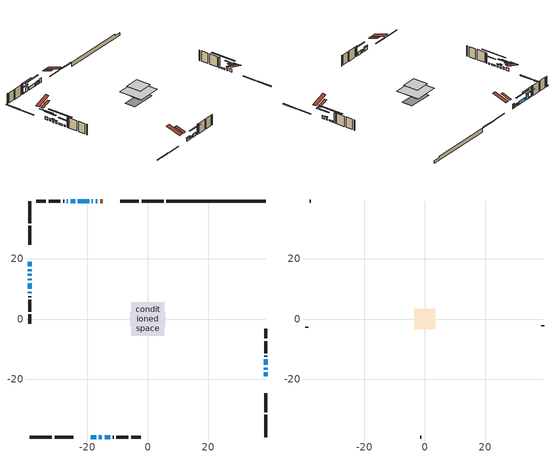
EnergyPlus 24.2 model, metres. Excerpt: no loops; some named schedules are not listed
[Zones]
conditioned space
 floor outside (Floor2 construction): -2.26,-2.26 -2.26,2.26 2.26,2.26 2.26,-2.26 z0.92
 floor adiabatic (AdiabaticFloorConstruction): -5.51,-5.51 -5.51,5.51 5.51,5.51 5.51,-5.51 z3.36
 floor foundation (Slab1 construction): -5.79,-2.44 -5.79,2.44 5.79,2.44 5.79,-2.44 z-0.91
 wall outside (RimJoist1 construction): 5.24,39.09 -2.07,39.09 / -39.09,-39.09 -31.78,-39.09 / -39.09,39.09 -39.09,31.78 / 39.09,-39.09 39.09,-31.78 z0.92:1.22
 wall outside (RimJoist2 construction): -3,39.09 -9.17,39.09 / -30.85,-39.09 -24.67,-39.09 / -39.09,30.85 -39.09,24.67 / 39.09,-30.85 39.09,-24.67 z0.92:1.22
 wall outside (AdiabaticWallConstruction 1): -14.93,39.09 -15.75,39.09 z0.92:2.95
 wall outside (AdiabaticWallConstruction): 39.09,-18.92 39.09,-17.7 / -39.09,18.92 -39.09,17.39 / -18.92,-39.09 -17.09,-39.09 / -19.45,39.09 -23.11,39.09 / -14.32,-39.09 -12.49,-39.09 z0.92:2.44; -39.09,16.47 -39.09,15.85 / -16.68,39.09 -17.29,39.09 / -39.09,13.39 -39.09,12.78 z0.92:2.14; 39.09,-16.77 39.09,-16.16 / -39.09,14.93 -39.09,14.32 z0.92:2.45; -18.21,39.09 -18.52,39.09 / -16.16,-39.09 -15.24,-39.09 z0.92:1.84; 39.09,-15.23 39.09,-13.4 / -39.09,11.85 -39.09,10.02 / -39.09,9.09 -39.09,8.48 z0.92:1.53; -24.04,39.09 -25.56,39.09 z0.92:3.05; -26.49,39.09 -26.8,39.09 z0.92:1.23
 wall outside (Wall1 construction): -27.72,39.09 -27.99,39.09 / -11.56,-39.09 -11.29,-39.09 / -39.09,7.55 -39.09,7.28 / 39.09,-12.47 39.09,-12.2 z0.92:5.8
 wall outside (Wall2 construction): -28.92,39.09 -32.85,39.09 / -10.36,-39.09 -6.43,-39.09 / -39.09,6.35 -39.09,2.43 / 39.09,-11.27 39.09,-7.35 z0.92:5.8
 wall outside (Wall3 construction): -33.78,39.09 -36.92,39.09 / -5.5,-39.09 -2.37,-39.09 / -39.09,1.5 -39.09,-1.64 / 39.09,-6.42 39.09,-3.28 z0.92:5.8
 wall foundation (FoundationWall1 construction): 6.17,39.09,-0.91 6.17,39.09,0.92 35.8,39.09,0.92 35.8,39.09,0.24 39.09,39.09,0.24 39.09,39.09,-0.91
 window (WindowConstruction): 39.09,-18.92 39.09,-17.7 z0.92:2.44
 window (WindowConstruction 6): -39.09,18.92 -39.09,17.39 z0.92:2.44
 window (WindowConstruction 7): -39.09,16.47 -39.09,15.86 z0.92:2.14
 window (WindowConstruction 8): 39.09,-16.77 39.09,-16.16 z0.92:2.44
 window (WindowConstruction 9): -16.68,39.09 -17.29,39.09 z0.92:2.14
 window (WindowConstruction 10): -18.22,39.09 -18.52,39.09 z0.92:1.83
 window (WindowConstruction 11): -18.92,-39.09 -17.09,-39.09 z0.92:2.44
 window (WindowConstruction 12): -16.16,-39.09 -15.25,-39.09 z0.92:1.83
 window (WindowConstruction 13): -39.09,14.93 -39.09,14.32 z0.92:2.44
 window (WindowConstruction 14): -39.09,13.39 -39.09,12.78 z0.92:2.14
 window (WindowConstruction 15): 39.09,-15.23 39.09,-13.4 z0.92:1.53
 window (WindowConstruction 16): -39.09,11.85 -39.09,10.02 z0.92:1.53
 window (WindowConstruction 1): -19.45,39.09 -23.11,39.09 z0.92:2.44
 window (WindowConstruction 2): -24.04,39.09 -25.56,39.09 z0.92:3.05
 window (WindowConstruction 3): -26.49,39.09 -26.79,39.09 z0.92:1.22
 window (WindowConstruction 4): -14.32,-39.09 -12.49,-39.09 z0.92:2.44
 window (WindowConstruction 5): -39.09,9.09 -39.09,8.48 z0.92:1.53
 door (Door): -14.93,39.09 -15.75,39.09 z0.92:2.95
 ceiling adiabatic (AdiabaticFloorConstruction): 5.51,-5.51 5.51,5.51 -5.51,5.51 -5.51,-5.51 z3.36
 roof outside (Roof2 construction): -14,39.09,5.8 -14,34.59,7.3 -12.81,34.59,7.3 -12.81,39.09,5.8; -19.85,-39.09,5.8 -19.85,-34.59,7.3 -21.03,-34.59,7.3 -21.03,-39.09,5.8; -39.09,19.85,5.8 -34.59,19.85,7.3 -34.59,21.03,7.3 -39.09,21.03,5.8; 39.09,-19.85,5.8 34.59,-19.85,7.3 34.59,-21.03,7.3 39.09,-21.03,5.8
attic - vented
 floor to conditioned space (Floor1 construction Reversed): -3.48,-3.48 -3.48,3.48 3.48,3.48 3.48,-3.48 z5.8
 wall outside (Wall4 construction): -37.84,39.09 -38.16,39.09 / -1.44,-39.09 -1.12,-39.09 / -39.09,-2.57 -39.09,-2.89 / 39.09,-2.35 39.09,-2.03 z0.92:5.8
 roof outside (Roof1 construction): -11.89,39.09,5.8 -11.89,32.32,8.05 -10.1,32.32,8.05 -10.1,39.09,5.8; -21.96,-39.09,5.8 -21.96,-32.32,8.05 -23.75,-32.32,8.05 -23.75,-39.09,5.8; -39.09,21.96,5.8 -32.32,21.96,8.05 -32.32,23.75,8.05 -39.09,23.75,5.8; 39.09,-21.96,5.8 32.32,-21.96,8.05 32.32,-23.75,8.05 39.09,-23.75,5.8
shading: 39.09,-15.06 39.09,-21.56 39.5,-21.56 39.5,-15.06 z5.08; -39.09,14.75 -39.09,21.56 -39.5,21.56 -39.5,14.75 z5.08; -39.09,13.22 -39.09,19.1 -39.5,19.1 -39.5,13.22 z4.78; 39.09,-15.96 39.09,-16.97 39.5,-16.97 39.5,-15.96 z2.65; -17.49,39.09 -16.48,39.09 -16.48,39.5 -17.49,39.5 z2.34; -18.72,39.09 -18.01,39.09 -18.01,39.5 -18.72,39.5 z2.04; -16.89,-39.09 -19.12,-39.09 -19.12,-39.5 -16.89,-39.5 z2.65; -15.04,-39.09 -16.36,-39.09 -16.36,-39.5 -15.04,-39.5 z2.04; -39.09,14.12 -39.09,15.13 -39.5,15.13 -39.5,14.12 z2.65; -39.09,12.58 -39.09,13.59 -39.5,13.59 -39.5,12.58 z2.34; 39.09,-8.32 39.09,-20.31 39.5,-20.31 39.5,-8.32 z6.61; -39.09,4.94 -39.09,16.93 -39.5,16.93 -39.5,4.94 z6.61; -25.75,39.09 -16.81,39.09 -16.81,39.5 -25.75,39.5 z5.08; -28.2,39.09 -21.4,39.09 -21.4,39.5 -28.2,39.5 z5.69; -29.43,39.09 -23.85,39.09 -23.85,39.5 -29.43,39.5 z3.86; -9.85,-39.09 -16.96,-39.09 -16.96,-39.5 -9.85,-39.5 z5.08; -39.09,5.84 -39.09,11.73 -39.5,11.73 -39.5,5.84 z4.17
[Building]
Building 1: Terrain=Suburbs
[Site:Location]
Toronto City Centre_ON: Latitude {deg}=43.63; Longitude {deg}=-79.39; Time Zone {hr}=-5; Elevation {m}=77; Keep Site Location Information=Yes
[Site:GroundTemperature:Shallow]
5.01852, 3.26908, 3.12898, 3.95918, 7.29196, 10.6092, 13.4851, 15.3069, 15.4617, 13.9799, 11.1774, 7.9619
[Site:WaterMainsTemperature]
Calculation Method=Schedule; Temperature Schedule=mains temperature schedule
[Material] Roughness=Rough; Thermal Absorptance=0.9
Name | Thickness {m} | Conductivity {W/m-K} | Density {kg/m3} | Specific Heat {J/kg-K} | Solar Absorptance | Visible Absorptance
asphalt or fiberglass shingles | 0.00635 | 0.162714 | 1121.4 | 1465.45 | 0.4 | 0.4
ceiling loosefill ins | 0.0846667 | 0.0480833 | 16.02 | 1046.75 | 0.7 | 0.7
ceiling stud and cavity | 0.1397 | 0.0925755 | 65.682 | 1177.47 | 0.7 | 0.7
concrete 4.0 in. | 0.1016 | 1.803125 | 2242.8 | 837.4 | 0.7 | 0.7
concrete 8.0 in. | 0.2032 | 1.803125 | 2242.8 | 837.4 | 0.7 | 0.7
door material | 0.04445 | 0.053851 | 512.64 | 1214.23 | 0.7 | 0.7
exterior vertical ins | 0.0451399 | 0.029427 | 32.04 | 1214.23 | 0.7 | 0.7
floor covering | 0.0127 | 9.015625 | 54.468 | 1339.84 | 0.6 | 0.6
floor covering 1 | 0.0127 | 0.0433444 | 54.468 | 1339.84 | 0.6 | 0.6
floor rigid ins; wall rigid ins | 0.512978 | 0.029427 | 32.04 | 1214.23 | 0.7 | 0.7
floor stud and cavity | 0.0889 | 0.328909 | 50.32683 | 1063.81 | 0.7 | 0.7
floor stud and cavity 1 | 0.1397 | 1.75129 | 37.0049 | 1207.88 | 0.7 | 0.7
furniture material conditioned space 1 | 0.1524 | 0.115458 | 640.8 | 1214.23 | 0.6 | 0.6
gypsum board | 0.0127 | 0.160291 | 801 | 837.4 | 0.6 | 0.6
gypsum board 1 | 0.0127 | 0.160291 | 801 | 837.4 | 0.7 | 0.7
osb sheathing 0.5 in. | 0.0127 | 0.115458 | 512.64 | 1214.23 | 0.7 | 0.7
osb sheathing 0.75 in. | 0.01905 | 0.115458 | 512.64 | 1214.23 | 0.7 | 0.7
osb sheathing 2.0 in. | 0.0508 | 0.115458 | 512.64 | 1214.23 | 0.7 | 0.7
rim joist stud and cavity | 0.0508 | 0.177588 | 50.32683 | 1063.81 | 0.6 | 0.6
rim joist stud and cavity 1 | 0.0508 | 0.029095 | 125.044 | 1163.47 | 0.6 | 0.6
roof rigid ins | 0.103632 | 0.029427 | 32.04 | 1214.23 | 0.7 | 0.7
roof stud and cavity | 0.2032 | 0.493619 | 78.34581 | 1123.46 | 0.7 | 0.7
wall stud and cavity | 0.1397 | 0.123773 | 139.0536 | 1170.24 | 0.7 | 0.7
wall stud and cavity 1 | 0.1397 | 0.108238 | 139.0536 | 1170.24 | 0.7 | 0.7
wall stud and cavity 2 | 0.1397 | 0.109735 | 139.0536 | 1170.24 | 0.7 | 0.7
wall stud and cavity 3 | 0.0889 | 6.9971 | 50.32683 | 1063.81 | 0.6 | 0.6
wall stud and cavity 4 | 0.0889 | 0.380278 | 52.3479 | 1209.89 | 0.7 | 0.7
wall stud and cavity 5 | 0.0889 | 0.391764 | 83.0341 | 1211.67 | 0.7 | 0.7
wood siding | 0.0254 | 0.102417 | 544.68 | 1172.36 | 0.4 | 0.4
wood siding 1 | 0.00254 | 0.102417 | 544.68 | 1172.36 | 0.4 | 0.4
wood siding 2; wood siding 3; wood siding 4 | 0.0254 | 0.102417 | 544.68 | 1172.36 | 0.7 | 0.7
[WindowMaterial:SimpleGlazingSystem]
Name | U-Factor {W/m2-K} | Solar Heat Gain Coefficient
WindowMaterial | 2.03216 | 0.53
WindowMaterial 1 | 1.76813 | 0.59
WindowMaterial 10 | 2.97868 | 0.61
WindowMaterial 2 | 1.80617 | 0.59
WindowMaterial 3 | 2.5568 | 0.36
WindowMaterial 4 | 2.180352 | 0.49
WindowMaterial 5 | 1.84194 | 0.58
WindowMaterial 6 | 2.05714 | 0.52
WindowMaterial 7 | 2.38362 | 0.44
WindowMaterial 8 | 1.92655 | 0.56
WindowMaterial 9 | 2.00263 | 0.54
[Construction]
AdiabaticFloorConstruction: floor stud and cavity 1, floor rigid ins, osb sheathing 0.75 in., floor covering 1
AdiabaticWallConstruction: wood siding 3, wall rigid ins, wall stud and cavity 4, gypsum board
AdiabaticWallConstruction 1: wood siding 4, wall rigid ins, wall stud and cavity 4, gypsum board
Door: door material
Floor1 construction Reversed: gypsum board, ceiling stud and cavity, ceiling loosefill ins
Floor2 construction: floor stud and cavity, floor covering
FoundationWall1 construction: concrete 8.0 in., gypsum board 1
furniture construction conditioned space 1: furniture material conditioned space 1
PartitionWallConstruction: gypsum board, wall stud and cavity 5, gypsum board
RimJoist1 construction: wood siding 2, rim joist stud and cavity
RimJoist2 construction: wood siding 2, osb sheathing 2.0 in., rim joist stud and cavity 1
Roof1 construction: asphalt or fiberglass shingles
Roof2 construction: asphalt or fiberglass shingles, roof rigid ins, osb sheathing 0.75 in., roof stud and cavity, gypsum board
Slab1 construction: concrete 4.0 in.
Wall1 construction: wood siding, osb sheathing 0.5 in., wall stud and cavity, gypsum board
Wall2 construction: wood siding, osb sheathing 0.5 in., wall stud and cavity 1, gypsum board
Wall3 construction: wood siding, osb sheathing 0.5 in., wall stud and cavity 2, gypsum board
Wall4 construction: wood siding 1, wall stud and cavity 3
WindowConstruction; WindowConstruction 13; WindowConstruction 4; WindowConstruction 8: WindowMaterial
WindowConstruction 1: WindowMaterial 1
WindowConstruction 10: WindowMaterial 7
WindowConstruction 11: WindowMaterial 8
WindowConstruction 12: WindowMaterial 9
WindowConstruction 14; WindowConstruction 7; WindowConstruction 9: WindowMaterial 6
WindowConstruction 15; WindowConstruction 16: WindowMaterial 10
WindowConstruction 2: WindowMaterial 2
WindowConstruction 3: WindowMaterial 3
WindowConstruction 5: WindowMaterial 4
WindowConstruction 6: WindowMaterial 5
[Zone] Multiplier=1; Part of Total Floor Area=Yes
Name | Volume {m3}
attic - vented | 17.6972
conditioned space | 404.1
[Space]
Name | Zone | Volume {m3}
attic - vented 1 | attic - vented | 17.6972
conditioned space 1 | conditioned space | 404.1
[ZoneInfiltration:EffectiveLeakageArea]
infil attic - vented 1: Zone or Space=attic - vented 1; Schedule=Always On Discrete; Effective Air Leakage Area {cm2}=2034.11; Stack Coefficient=0.000496045; Wind Coefficient=1.50481e-05
[ZoneMixing]
whole house fan mix: Zone or Space=attic - vented; Schedule=Always On Continuous; Design Flow Rate Calculation Method=Flow/Zone; Design Flow Rate {m3/s}=0; Source Zone or Space=conditioned space
[SurfaceProperty:ExposedFoundationPerimeter]
Slab1: Exposed Perimeter Calculation Method=TotalExposedPerimeter; Total Exposed Perimeter {m}=32.918
[InternalMass] Zone or ZoneList=conditioned space; Space or SpaceList=conditioned space 1
Name | Construction | Surface Area {m2}
furniture mass conditioned space 1 | furniture construction conditioned space 1 | 79.4001
partition wall mass | PartitionWallConstruction | 198.5
[Lights]
interior lighting: Zone or ZoneList or Space or SpaceList=conditioned space 1; Schedule=interior lighting schedule; Design Level Calculation Method=LightingLevel; Lighting Level {W}=343.2; Return Air Fraction=0; Fraction Radiant=0.6; Fraction Visible=0.2; Fraction Replaceable=1
[People]
occupants: Zone or ZoneList or Space or SpaceList=conditioned space 1; Number of People Schedule=occupants schedule; Number of People Calculation Method=People; Number of People=3; Fraction Radiant=0.314171; Sensible Heat Fraction=0.56303; Activity Level Schedule=occupants activity schedule; Carbon Dioxide Generation Rate {m3/s-W}=0; Enable ASHRAE 55 Comfort Warnings=No; Mean Radiant Temperature Calculation Type=EnclosureAveraged
[ElectricEquipment] Zone or ZoneList or Space or SpaceList=conditioned space 1; Design Level Calculation Method=EquipmentLevel
Name | Schedule | Design Level {W} | Fraction Latent | Fraction Radiant | Fraction Lost
clothes dryer | clothes dryer schedule | 140.772 | 0.015 | 0.081 | 0.85
clothes washer | clothes washer schedule | 32.1985 | 0.03 | 0.162 | 0.7
cooking range | cooking range schedule | 215.147 | 0.08 | 0.432 | 0.2
dishwasher | dishwasher schedule | 66.8632 | 0.3 | 0.18 | 0.4
fridge | fridge schedule | 72.9452 | 0 | 0.6 | 0
mech vent bath fan 0 | mech vent bath fan 0 schedule | 50.2 | 0 | 0 | 1
mech vent house fan | mech vent house fan schedule | 0 | 0 | 0 | 1
mech vent house fan cfis | mech vent house fan cfis schedule | 0 | 0 | 0 | 0
mech vent range fan 0 | mech vent range fan 0 schedule | 57 | 0 | 0 | 1
misc plug loads | misc plug loads schedule | 494.7 | 0.045 | 0.513 | 0.1
whole house fan | Always On Discrete | 0 | 0 | 0 | 1
[OtherEquipment] Zone or ZoneList or Space or SpaceList=conditioned space 1; Design Level Calculation Method=EquipmentLevel
Name | Fuel Type | Schedule | Design Level {W} | Fraction Latent | Fraction Radiant | Fraction Lost
clothes dryer 1 | Electricity | clothes dryer schedule | 0 | 0.015 | 0.081 | 0.85
cooking range 1 | Electricity | cooking range schedule | 0 | 0.08 | 0.432 | 0.2
general water use latent | None | general water use schedule | 62.594 | 1 | 0 | 0
general water use sensible | None | general water use schedule | -61.6891 | 0 | 0.6 | 0
mech vent house fan latent load | None | Always On Discrete | 0 | 1 | 0 | 0
mech vent house fan sensible load | None | Always On Discrete | 0 | 0 | 0 | 0
water heater energy adjustment1 | NaturalGas | Always On Discrete | 0.01 | 0 | 0 | 1
[ZoneInfiltration:DesignFlowRate] Zone or ZoneList or Space or SpaceList=conditioned space 1; Schedule=Always On Discrete; Design Flow Rate Calculation Method=Flow/Zone; Design Flow Rate {m3/s}=0
infil flow; natural vent flow; whole house fan flow
[Foundation:Kiva]
Foundation Kiva 1: Initial Indoor Air Temperature {C}=18; Wall Height Above Grade {m}=0.919978; Wall Depth Below Slab {m}=0.2032; Custom Block Material Name 1=exterior vertical ins; Custom Block Depth 1 {m}=1.82999; Custom Block X Position 1 {m}=0.2159; Custom Block Z Position 1 {m}=0
[Foundation:Kiva:Settings]
Soil Conductivity {W/m-K}=0.849921; Soil Density {kg/m3}=1842.3; Soil Specific Heat {J/kg-K}=418.7; Ground Solar Absorptivity=0.9; Ground Thermal Absorptivity=0.9; Ground Surface Roughness {m}=0.03; Far-Field Width {m}=40; Deep-Ground Boundary Condition=ZeroFlux; Deep-Ground Depth {m}=40; Minimum Cell Dimension {m}=0.2; Maximum Cell Growth Coefficient=3; Simulation Timestep=Timestep
[Exterior:Lights]
exterior lighting: Schedule=exterior lighting schedule; Design Level {W}=75.6
[Schedule:Constant]
Name | Hourly Value
Always On Continuous; mech vent house fan schedule; mech vent house fan cfis schedule; Always On Discrete | 1
occupants activity schedule | 117.228
fridge schedule | 0
[Schedule:Week:Daily]
interior lighting schedule Week Rule - Jan1-Jan27: interior lighting schedule day, interior lighting schedule day, interior lighting schedule day, interior lighting schedule day, interior lighting schedule day, interior lighting schedule day, interior lighting schedule day, interior lighting schedule default day, interior lighting schedule default day, interior lighting schedule default day, interior lighting schedule default day, interior lighting schedule default day
interior lighting schedule Week Rule - Jan28-Feb3: interior lighting schedule day, interior lighting schedule day, interior lighting schedule day, interior lighting schedule day, interior lighting schedule day 1, interior lighting schedule day 1, interior lighting schedule day 1, interior lighting schedule default day, interior lighting schedule default day, interior lighting schedule default day, interior lighting schedule default day, interior lighting schedule default day
interior lighting schedule Week Rule - Feb4-Feb24: interior lighting schedule day 1, interior lighting schedule day 1, interior lighting schedule day 1, interior lighting schedule day 1, interior lighting schedule day 1, interior lighting schedule day 1, interior lighting schedule day 1, interior lighting schedule default day, interior lighting schedule default day, interior lighting schedule default day, interior lighting schedule default day, interior lighting schedule default day
interior lighting schedule Week Rule - Feb25-Mar3: interior lighting schedule day 1, interior lighting schedule day 1, interior lighting schedule day 1, interior lighting schedule day 1, interior lighting schedule day 2, interior lighting schedule day 2, interior lighting schedule day 2, interior lighting schedule default day, interior lighting schedule default day, interior lighting schedule default day, interior lighting schedule default day, interior lighting schedule default day
interior lighting schedule Week Rule - Mar4-Mar31: interior lighting schedule day 2, interior lighting schedule day 2, interior lighting schedule day 2, interior lighting schedule day 2, interior lighting schedule day 2, interior lighting schedule day 2, interior lighting schedule day 2, interior lighting schedule default day, interior lighting schedule default day, interior lighting schedule default day, interior lighting schedule default day, interior lighting schedule default day
interior lighting schedule Week Rule - Apr1-Apr28: interior lighting schedule day 3, interior lighting schedule day 3, interior lighting schedule day 3, interior lighting schedule day 3, interior lighting schedule day 3, interior lighting schedule day 3, interior lighting schedule day 3, interior lighting schedule default day, interior lighting schedule default day, interior lighting schedule default day, interior lighting schedule default day, interior lighting schedule default day
interior lighting schedule Week Rule - Apr29-May5: interior lighting schedule day 3, interior lighting schedule day 3, interior lighting schedule day 4, interior lighting schedule day 4, interior lighting schedule day 4, interior lighting schedule day 4, interior lighting schedule day 4, interior lighting schedule default day, interior lighting schedule default day, interior lighting schedule default day, interior lighting schedule default day, interior lighting schedule default day
interior lighting schedule Week Rule - May6-May26: interior lighting schedule day 4, interior lighting schedule day 4, interior lighting schedule day 4, interior lighting schedule day 4, interior lighting schedule day 4, interior lighting schedule day 4, interior lighting schedule day 4, interior lighting schedule default day, interior lighting schedule default day, interior lighting schedule default day, interior lighting schedule default day, interior lighting schedule default day
interior lighting schedule Week Rule - May27-Jun2: interior lighting schedule day 4, interior lighting schedule day 4, interior lighting schedule day 4, interior lighting schedule day 4, interior lighting schedule day 4, interior lighting schedule day 5, interior lighting schedule day 5, interior lighting schedule default day, interior lighting schedule default day, interior lighting schedule default day, interior lighting schedule default day, interior lighting schedule default day
interior lighting schedule Week Rule - Jun3-Jun30: interior lighting schedule day 5, interior lighting schedule day 5, interior lighting schedule day 5, interior lighting schedule day 5, interior lighting schedule day 5, interior lighting schedule day 5, interior lighting schedule day 5, interior lighting schedule default day, interior lighting schedule default day, interior lighting schedule default day, interior lighting schedule default day, interior lighting schedule default day
interior lighting schedule Week Rule - Jul1-Jul28: interior lighting schedule day 6, interior lighting schedule day 6, interior lighting schedule day 6, interior lighting schedule day 6, interior lighting schedule day 6, interior lighting schedule day 6, interior lighting schedule day 6, interior lighting schedule default day, interior lighting schedule default day, interior lighting schedule default day, interior lighting schedule default day, interior lighting schedule default day
interior lighting schedule Week Rule - Jul29-Aug4: interior lighting schedule day 6, interior lighting schedule day 6, interior lighting schedule day 6, interior lighting schedule day 7, interior lighting schedule day 7, interior lighting schedule day 7, interior lighting schedule day 7, interior lighting schedule default day, interior lighting schedule default day, interior lighting schedule default day, interior lighting schedule default day, interior lighting schedule default day
interior lighting schedule Week Rule - Aug5-Aug25: interior lighting schedule day 7, interior lighting schedule day 7, interior lighting schedule day 7, interior lighting schedule day 7, interior lighting schedule day 7, interior lighting schedule day 7, interior lighting schedule day 7, interior lighting schedule default day, interior lighting schedule default day, interior lighting schedule default day, interior lighting schedule default day, interior lighting schedule default day
interior lighting schedule Week Rule - Aug26-Sep1: interior lighting schedule day 7, interior lighting schedule day 7, interior lighting schedule day 7, interior lighting schedule day 7, interior lighting schedule day 7, interior lighting schedule day 7, interior lighting schedule day 8, interior lighting schedule default day, interior lighting schedule default day, interior lighting schedule default day, interior lighting schedule default day, interior lighting schedule default day
interior lighting schedule Week Rule - Sep2-Sep29: interior lighting schedule day 8, interior lighting schedule day 8, interior lighting schedule day 8, interior lighting schedule day 8, interior lighting schedule day 8, interior lighting schedule day 8, interior lighting schedule day 8, interior lighting schedule default day, interior lighting schedule default day, interior lighting schedule default day, interior lighting schedule default day, interior lighting schedule default day
interior lighting schedule Week Rule - Sep30-Oct6: interior lighting schedule day 8, interior lighting schedule day 9, interior lighting schedule day 9, interior lighting schedule day 9, interior lighting schedule day 9, interior lighting schedule day 9, interior lighting schedule day 9, interior lighting schedule default day, interior lighting schedule default day, interior lighting schedule default day, interior lighting schedule default day, interior lighting schedule default day
interior lighting schedule Week Rule - Oct7-Oct27: interior lighting schedule day 9, interior lighting schedule day 9, interior lighting schedule day 9, interior lighting schedule day 9, interior lighting schedule day 9, interior lighting schedule day 9, interior lighting schedule day 9, interior lighting schedule default day, interior lighting schedule default day, interior lighting schedule default day, interior lighting schedule default day, interior lighting schedule default day
interior lighting schedule Week Rule - Oct28-Nov3: interior lighting schedule day 9, interior lighting schedule day 9, interior lighting schedule day 9, interior lighting schedule day 9, interior lighting schedule day 10, interior lighting schedule day 10, interior lighting schedule day 10, interior lighting schedule default day, interior lighting schedule default day, interior lighting schedule default day, interior lighting schedule default day, interior lighting schedule default day
interior lighting schedule Week Rule - Nov4-Nov24: interior lighting schedule day 10, interior lighting schedule day 10, interior lighting schedule day 10, interior lighting schedule day 10, interior lighting schedule day 10, interior lighting schedule day 10, interior lighting schedule day 10, interior lighting schedule default day, interior lighting schedule default day, interior lighting schedule default day, interior lighting schedule default day, interior lighting schedule default day
interior lighting schedule Week Rule - Nov25-Dec1: interior lighting schedule day 10, interior lighting schedule day 10, interior lighting schedule day 10, interior lighting schedule day 10, interior lighting schedule day 10, interior lighting schedule day 10, interior lighting schedule day 11, interior lighting schedule default day, interior lighting schedule default day, interior lighting schedule default day, interior lighting schedule default day, interior lighting schedule default day
interior lighting schedule Week Rule - Dec2-Dec31: interior lighting schedule day 11, interior lighting schedule day 11, interior lighting schedule day 11, interior lighting schedule day 11, interior lighting schedule day 11, interior lighting schedule day 11, interior lighting schedule day 11, interior lighting schedule default day, interior lighting schedule default day, interior lighting schedule default day, interior lighting schedule default day, interior lighting schedule default day
occupants schedule Week Rule - Jan1-Dec31: occupants schedule day, occupants schedule day, occupants schedule day, occupants schedule day, occupants schedule day, occupants schedule day, occupants schedule day, occupants schedule default day, occupants schedule default day, occupants schedule default day, occupants schedule default day, occupants schedule default day
clothes dryer schedule Week Rule - Jan1-Dec31: clothes dryer schedule day, clothes dryer schedule day, clothes dryer schedule day, clothes dryer schedule day, clothes dryer schedule day, clothes dryer schedule day, clothes dryer schedule day, clothes dryer schedule default day, clothes dryer schedule default day, clothes dryer schedule default day, clothes dryer schedule default day, clothes dryer schedule default day
clothes washer schedule Week Rule - Jan1-Dec31: clothes washer schedule day, clothes washer schedule day, clothes washer schedule day, clothes washer schedule day, clothes washer schedule day, clothes washer schedule day, clothes washer schedule day, clothes washer schedule default day, clothes washer schedule default day, clothes washer schedule default day, clothes washer schedule default day, clothes washer schedule default day
cooking range schedule Week Rule - Jan1-Dec31: cooking range schedule day, cooking range schedule day, cooking range schedule day, cooking range schedule day, cooking range schedule day, cooking range schedule day, cooking range schedule day, cooking range schedule default day, cooking range schedule default day, cooking range schedule default day, cooking range schedule default day, cooking range schedule default day
dishwasher schedule Week Rule - Jan1-Dec31: dishwasher schedule day, dishwasher schedule day, dishwasher schedule day, dishwasher schedule day, dishwasher schedule day, dishwasher schedule day, dishwasher schedule day, dishwasher schedule default day, dishwasher schedule default day, dishwasher schedule default day, dishwasher schedule default day, dishwasher schedule default day
mech vent bath fan 0 schedule Week Rule - Jan1-Dec31: mech vent bath fan 0 schedule day, mech vent bath fan 0 schedule day, mech vent bath fan 0 schedule day, mech vent bath fan 0 schedule day, mech vent bath fan 0 schedule day, mech vent bath fan 0 schedule day, mech vent bath fan 0 schedule day, mech vent bath fan 0 schedule default day, mech vent bath fan 0 schedule default day, mech vent bath fan 0 schedule default day, mech vent bath fan 0 schedule default day, mech vent bath fan 0 schedule default day
mech vent range fan 0 schedule Week Rule - Jan1-Dec31: mech vent range fan 0 schedule day, mech vent range fan 0 schedule day, mech vent range fan 0 schedule day, mech vent range fan 0 schedule day, mech vent range fan 0 schedule day, mech vent range fan 0 schedule day, mech vent range fan 0 schedule day, mech vent range fan 0 schedule default day, mech vent range fan 0 schedule default day, mech vent range fan 0 schedule default day, mech vent range fan 0 schedule default day, mech vent range fan 0 schedule default day
misc plug loads schedule Week Rule - Jan1-Dec31: misc plug loads schedule day, misc plug loads schedule day, misc plug loads schedule day, misc plug loads schedule day, misc plug loads schedule day, misc plug loads schedule day, misc plug loads schedule day, misc plug loads schedule default day, misc plug loads schedule default day, misc plug loads schedule default day, misc plug loads schedule default day, misc plug loads schedule default day
general water use schedule Week Rule - Jan1-Dec31: general water use schedule day, general water use schedule day, general water use schedule day, general water use schedule day, general water use schedule day, general water use schedule day, general water use schedule day, general water use schedule default day, general water use schedule default day, general water use schedule default day, general water use schedule default day, general water use schedule default day
exterior lighting schedule Week Rule - Jan1-Jan27: exterior lighting schedule day, exterior lighting schedule day, exterior lighting schedule day, exterior lighting schedule day, exterior lighting schedule day, exterior lighting schedule day, exterior lighting schedule day, exterior lighting schedule default day, exterior lighting schedule default day, exterior lighting schedule default day, exterior lighting schedule default day, exterior lighting schedule default day
exterior lighting schedule Week Rule - Jan28-Feb3: exterior lighting schedule day, exterior lighting schedule day, exterior lighting schedule day, exterior lighting schedule day, exterior lighting schedule day 1, exterior lighting schedule day 1, exterior lighting schedule day 1, exterior lighting schedule default day, exterior lighting schedule default day, exterior lighting schedule default day, exterior lighting schedule default day, exterior lighting schedule default day
exterior lighting schedule Week Rule - Feb4-Feb24: exterior lighting schedule day 1, exterior lighting schedule day 1, exterior lighting schedule day 1, exterior lighting schedule day 1, exterior lighting schedule day 1, exterior lighting schedule day 1, exterior lighting schedule day 1, exterior lighting schedule default day, exterior lighting schedule default day, exterior lighting schedule default day, exterior lighting schedule default day, exterior lighting schedule default day
exterior lighting schedule Week Rule - Feb25-Mar3: exterior lighting schedule day 1, exterior lighting schedule day 1, exterior lighting schedule day 1, exterior lighting schedule day 1, exterior lighting schedule day 2, exterior lighting schedule day 2, exterior lighting schedule day 2, exterior lighting schedule default day, exterior lighting schedule default day, exterior lighting schedule default day, exterior lighting schedule default day, exterior lighting schedule default day
exterior lighting schedule Week Rule - Mar4-Mar31: exterior lighting schedule day 2, exterior lighting schedule day 2, exterior lighting schedule day 2, exterior lighting schedule day 2, exterior lighting schedule day 2, exterior lighting schedule day 2, exterior lighting schedule day 2, exterior lighting schedule default day, exterior lighting schedule default day, exterior lighting schedule default day, exterior lighting schedule default day, exterior lighting schedule default day
exterior lighting schedule Week Rule - Apr1-Apr28: exterior lighting schedule day 3, exterior lighting schedule day 3, exterior lighting schedule day 3, exterior lighting schedule day 3, exterior lighting schedule day 3, exterior lighting schedule day 3, exterior lighting schedule day 3, exterior lighting schedule default day, exterior lighting schedule default day, exterior lighting schedule default day, exterior lighting schedule default day, exterior lighting schedule default day
exterior lighting schedule Week Rule - Apr29-May5: exterior lighting schedule day 3, exterior lighting schedule day 3, exterior lighting schedule day 4, exterior lighting schedule day 4, exterior lighting schedule day 4, exterior lighting schedule day 4, exterior lighting schedule day 4, exterior lighting schedule default day, exterior lighting schedule default day, exterior lighting schedule default day, exterior lighting schedule default day, exterior lighting schedule default day
exterior lighting schedule Week Rule - May6-May26: exterior lighting schedule day 4, exterior lighting schedule day 4, exterior lighting schedule day 4, exterior lighting schedule day 4, exterior lighting schedule day 4, exterior lighting schedule day 4, exterior lighting schedule day 4, exterior lighting schedule default day, exterior lighting schedule default day, exterior lighting schedule default day, exterior lighting schedule default day, exterior lighting schedule default day
exterior lighting schedule Week Rule - May27-Jun2: exterior lighting schedule day 4, exterior lighting schedule day 4, exterior lighting schedule day 4, exterior lighting schedule day 4, exterior lighting schedule day 4, exterior lighting schedule day 5, exterior lighting schedule day 5, exterior lighting schedule default day, exterior lighting schedule default day, exterior lighting schedule default day, exterior lighting schedule default day, exterior lighting schedule default day
exterior lighting schedule Week Rule - Jun3-Jun30: exterior lighting schedule day 5, exterior lighting schedule day 5, exterior lighting schedule day 5, exterior lighting schedule day 5, exterior lighting schedule day 5, exterior lighting schedule day 5, exterior lighting schedule day 5, exterior lighting schedule default day, exterior lighting schedule default day, exterior lighting schedule default day, exterior lighting schedule default day, exterior lighting schedule default day
exterior lighting schedule Week Rule - Jul1-Jul28: exterior lighting schedule day 6, exterior lighting schedule day 6, exterior lighting schedule day 6, exterior lighting schedule day 6, exterior lighting schedule day 6, exterior lighting schedule day 6, exterior lighting schedule day 6, exterior lighting schedule default day, exterior lighting schedule default day, exterior lighting schedule default day, exterior lighting schedule default day, exterior lighting schedule default day
[Schedule:Year]
interior lighting schedule: interior lighting schedule Week Rule - Jan1-Jan27, 1, 1, 1, 27, interior lighting schedule Week Rule - Jan28-Feb3, 1, 28, 2, 3, interior lighting schedule Week Rule - Feb4-Feb24, 2, 4, 2, 24, interior lighting schedule Week Rule - Feb25-Mar3, 2, 25, 3, 3, interior lighting schedule Week Rule - Mar4-Mar31, 3, 4, 3, 31, interior lighting schedule Week Rule - Apr1-Apr28, 4, 1, 4, 28, interior lighting schedule Week Rule - Apr29-May5, 4, 29, 5, 5, interior lighting schedule Week Rule - May6-May26, 5, 6, 5, 26, interior lighting schedule Week Rule - May27-Jun2, 5, 27, 6, 2, interior lighting schedule Week Rule - Jun3-Jun30, 6, 3, 6, 30, interior lighting schedule Week Rule - Jul1-Jul28, 7, 1, 7, 28, interior lighting schedule Week Rule - Jul29-Aug4, 7, 29, 8, 4, interior lighting schedule Week Rule - Aug5-Aug25, 8, 5, 8, 25, interior lighting schedule Week Rule - Aug26-Sep1, 8, 26, 9, 1, interior lighting schedule Week Rule - Sep2-Sep29, 9, 2, 9, 29, interior lighting schedule Week Rule - Sep30-Oct6, 9, 30, 10, 6, interior lighting schedule Week Rule - Oct7-Oct27, 10, 7, 10, 27, interior lighting schedule Week Rule - Oct28-Nov3, 10, 28, 11, 3, interior lighting schedule Week Rule - Nov4-Nov24, 11, 4, 11, 24, interior lighting schedule Week Rule - Nov25-Dec1, 11, 25, 12, 1, interior lighting schedule Week Rule - Dec2-Dec31, 12, 2, 12, 31
occupants schedule: occupants schedule Week Rule - Jan1-Dec31, 1, 1, 12, 31
clothes dryer schedule: clothes dryer schedule Week Rule - Jan1-Dec31, 1, 1, 12, 31
clothes washer schedule: clothes washer schedule Week Rule - Jan1-Dec31, 1, 1, 12, 31
cooking range schedule: cooking range schedule Week Rule - Jan1-Dec31, 1, 1, 12, 31
dishwasher schedule: dishwasher schedule Week Rule - Jan1-Dec31, 1, 1, 12, 31
mech vent bath fan 0 schedule: mech vent bath fan 0 schedule Week Rule - Jan1-Dec31, 1, 1, 12, 31
mech vent range fan 0 schedule: mech vent range fan 0 schedule Week Rule - Jan1-Dec31, 1, 1, 12, 31
misc plug loads schedule: misc plug loads schedule Week Rule - Jan1-Dec31, 1, 1, 12, 31
general water use schedule: general water use schedule Week Rule - Jan1-Dec31, 1, 1, 12, 31
exterior lighting schedule: exterior lighting schedule Week Rule - Jan1-Jan27, 1, 1, 1, 27, exterior lighting schedule Week Rule - Jan28-Feb3, 1, 28, 2, 3, exterior lighting schedule Week Rule - Feb4-Feb24, 2, 4, 2, 24, exterior lighting schedule Week Rule - Feb25-Mar3, 2, 25, 3, 3, exterior lighting schedule Week Rule - Mar4-Mar31, 3, 4, 3, 31, exterior lighting schedule Week Rule - Apr1-Apr28, 4, 1, 4, 28, exterior lighting schedule Week Rule - Apr29-May5, 4, 29, 5, 5, exterior lighting schedule Week Rule - May6-May26, 5, 6, 5, 26, exterior lighting schedule Week Rule - May27-Jun2, 5, 27, 6, 2, exterior lighting schedule Week Rule - Jun3-Jun30, 6, 3, 6, 30, exterior lighting schedule Week Rule - Jul1-Jul28, 7, 1, 7, 28, exterior lighting schedule Week Rule - Jul29-Aug4, 7, 29, 8, 4, exterior lighting schedule Week Rule - Aug5-Aug25, 8, 5, 8, 25, exterior lighting schedule Week Rule - Aug26-Sep1, 8, 26, 9, 1, exterior lighting schedule Week Rule - Sep2-Sep29, 9, 2, 9, 29, exterior lighting schedule Week Rule - Sep30-Oct6, 9, 30, 10, 6, exterior lighting schedule Week Rule - Oct7-Oct27, 10, 7, 10, 27, exterior lighting schedule Week Rule - Oct28-Nov3, 10, 28, 11, 3, exterior lighting schedule Week Rule - Nov4-Nov24, 11, 4, 11, 24, exterior lighting schedule Week Rule - Nov25-Dec1, 11, 25, 12, 1, exterior lighting schedule Week Rule - Dec2-Dec31, 12, 2, 12, 31
[Schedule:Compact]
mains temperature schedule: Through: 01/01, For: AllDays, Until: 24:00, 8.80333, Through: 01/02, For: AllDays, Until: 24:00, 8.74333, Through: 01/03, For: AllDays, Until: 24:00, 8.68389, Through: 01/04, For: AllDays, Until: 24:00, 8.62611, Through: 01/05, For: AllDays, Until: 24:00, 8.56944, Through: 01/06, For: AllDays, Until: 24:00, 8.51389, Through: 01/07, For: AllDays, Until: 24:00, 8.45944, Through: 01/08, For: AllDays, Until: 24:00, 8.40611, Through: 01/09, For: AllDays, Until: 24:00, 8.35389, Through: 01/10, For: AllDays, Until: 24:00, 8.30278, Through: 01/11, For: AllDays, Until: 24:00, 8.25333, Through: 01/12, For: AllDays, Until: 24:00, 8.205, Through: 01/13, For: AllDays, Until: 24:00, 8.15778, Through: 01/14, For: AllDays, Until: 24:00, 8.11222, Through: 01/15, For: AllDays, Until: 24:00, 8.06778, Through: 01/16, For: AllDays, Until: 24:00, 8.02444, Through: 01/17, For: AllDays, Until: 24:00, 7.98222, Through: 01/18, For: AllDays, Until: 24:00, 7.94167, Through: 01/19, For: AllDays, Until: 24:00, 7.90222, Through: 01/20, For: AllDays, Until: 24:00, 7.86444, Through: 01/21, For: AllDays, Until: 24:00, 7.82778, Through: 01/22, For: AllDays, Until: 24:00, 7.79278, Through: 01/23, For: AllDays, Until: 24:00, 7.75889, Through: 01/24, For: AllDays, Until: 24:00, 7.72667, Through: 01/25, For: AllDays, Until: 24:00, 7.69556, Through: 01/26, For: AllDays, Until: 24:00, 7.66611, Through: 01/27, For: AllDays, Until: 24:00, 7.63778, Through: 01/28, For: AllDays, Until: 24:00, 7.61111, Through: 01/29, For: AllDays, Until: 24:00, 7.58556, Through: 01/30, For: AllDays, Until: 24:00, 7.56167, Through: 01/31, For: AllDays, Until: 24:00, 7.53944, Through: 02/01, For: AllDays, Until: 24:00, 7.51833, Through: 02/02, For: AllDays, Until: 24:00, 7.49889, Through: 02/03, For: AllDays, Until: 24:00, 7.48111, Through: 02/04, For: AllDays, Until: 24:00, 7.46444, Through: 02/05, For: AllDays, Until: 24:00, 7.44944, Through: 02/06, For: AllDays, Until: 24:00, 7.43556, Through: 02/07, For: AllDays, Until: 24:00, 7.42333, Through: 02/08, For: AllDays, Until: 24:00, 7.41278, Through: 02/09, For: AllDays, Until: 24:00, 7.40389, Through: 02/10, For: AllDays, Until: 24:00, 7.39611, Through: 02/11, For: AllDays, Until: 24:00, 7.39, Through: 02/12, For: AllDays, Until: 24:00, 7.38556, Through: 02/13, For: AllDays, Until: 24:00, 7.38222, Through: 02/14, For: AllDays, Until: 24:00, 7.38056, Through: 02/15, For: AllDays, Until: 24:00, 7.38056, Through: 02/16, For: AllDays, Until: 24:00, 7.38222, Through: 02/17, For: AllDays, Until: 24:00, 7.385, Through: 02/18, For: AllDays, Until: 24:00, 7.38944, Through: 02/19, For: AllDays, Until: 24:00, 7.395, Through: 02/20, For: AllDays, Until: 24:00, 7.40278, Through: 02/21, For: AllDays, Until: 24:00, 7.41167, Through: 02/22, For: AllDays, Until: 24:00, 7.42222, Through: 02/23, For: AllDays, Until: 24:00, 7.43389, Through: 02/24, For: AllDays, Until: 24:00, 7.44722, Through: 02/25, For: AllDays, Until: 24:00, 7.46222, Through: 02/26, For: AllDays, Until: 24:00, 7.47833, Through: 02/27, For: AllDays, Until: 24:00, 7.49611, Through: 02/28, For: AllDays, Until: 24:00, 7.51556, Through: 03/01, For: AllDays, Until: 24:00, 7.53667, Through: 03/02, For: AllDays, Until: 24:00, 7.55889, Through: 03/03, For: AllDays, Until: 24:00, 7.58222, Through: 03/04, For: AllDays, Until: 24:00, 7.60722, Through: 03/05, For: AllDays, Until: 24:00, 7.63389, Through: 03/06, For: AllDays, Until: 24:00, 7.66222, Through: 03/07, For: AllDays, Until: 24:00, 7.69111, Through: 03/08, For: AllDays, Until: 24:00, 7.72222, Through: 03/09, For: AllDays, Until: 24:00, 7.75444, Through: 03/10, For: AllDays, Until: 24:00, 7.78778, Through: 03/11, For: AllDays, Until: 24:00, 7.82278, Through: 03/12, For: AllDays, Until: 24:00, 7.85944, Through: 03/13, For: AllDays, Until: 24:00, 7.89722, Through: 03/14, For: AllDays, Until: 24:00, 7.93611, Through: 03/15, For: AllDays, Until: 24:00, 7.97667, Through: 03/16, For: AllDays, Until: 24:00, 8.01833, Through: 03/17, For: AllDays, Until: 24:00, 8.06167, Through: 03/18, For: AllDays, Until: 24:00, 8.10611, Through: 03/19, For: AllDays, Until: 24:00, 8.15167, Through: 03/20, For: AllDays, Until: 24:00, 8.19833, Through: 03/21, For: AllDays, Until: 24:00, 8.24667, Through: 03/22, For: AllDays, Until: 24:00, 8.29611, Through: 03/23, For: AllDays, Until: 24:00, 8.34667, Through: 03/24, For: AllDays, Until: 24:00, 8.39889, Through: 03/25, For: AllDays, Until: 24:00, 8.45167, Through: 03/26, For: AllDays, Until: 24:00, 8.50611, Through: 03/27, For: AllDays, Until: 24:00, 8.56167, Through: 03/28, For: AllDays, Until: 24:00, 8.61833, Through: 03/29, For: AllDays, Until: 24:00, 8.67611, Through: 03/30, For: AllDays, Until: 24:00, 8.735, Through: 03/31, For: AllDays, Until: 24:00, 8.795, Through: 04/01, For: AllDays, Until: 24:00, 8.85611, Through: 04/02, For: AllDays, Until: 24:00, 8.91833, Through: 04/03, For: AllDays, Until: 24:00, 8.98167, Through: 04/04, For: AllDays, Until: 24:00, 9.04556, Through: 04/05, For: AllDays, Until: 24:00, 9.11111, Through: 04/06, For: AllDays, Until: 24:00, 9.17722, Through: 04/07, For: AllDays, Until: 24:00, 9.24444, Through: 04/08, For: AllDays, Until: 24:00, 9.31222, Through: 04/09, For: AllDays, Until: 24:00, 9.38167, Through: 04/10, For: AllDays, Until: 24:00, 9.45167, Through: 04/11, For: AllDays, Until: 24:00, 9.52222, Through: 04/12, For: AllDays, Until: 24:00, 9.59444, Through: 04/13, For: AllDays, Until: 24:00, 9.66667, Through: 04/14, For: AllDays, Until: 24:00, 9.74, Through: 04/15, For: AllDays, Until: 24:00, 9.81444, Through: 04/16, For: AllDays, Until: 24:00, 9.88944, Through: 04/17, For: AllDays, Until: 24:00, 9.96556, Through: 04/18, For: AllDays, Until: 24:00, 10.0417, Through: 04/19, For: AllDays, Until: 24:00, 10.1189, Through: 04/20, For: AllDays, Until: 24:00, 10.1972, Through: 04/21, For: AllDays, Until: 24:00, 10.2756, Through: 04/22, For: AllDays, Until: 24:00, 10.355, Through: 04/23, For: AllDays, Until: 24:00, 10.435, Through: 04/24, For: AllDays, Until: 24:00, 10.515, Through: 04/25, For: AllDays, Until: 24:00, 10.5961, Through: 04/26, For: AllDays, Until: 24:00, 10.6778, Through: 04/27, For: AllDays, Until: 24:00, 10.76, Through: 04/28, For: AllDays, Until: 24:00, 10.8428, Through: 04/29, For: AllDays, Until: 24:00, 10.9261, Through: 04/30, For: AllDays, Until: 24:00, 11.0094, Through: 05/01, For: AllDays, Until: 24:00, 11.0933, Through: 05/02, For: AllDays, Until: 24:00, 11.1778, Through: 05/03, For: AllDays, Until: 24:00, 11.2628, Through: 05/04, For: AllDays, Until: 24:00, 11.3478, Through: 05/05, For: AllDays, Until: 24:00, 11.4333, Through: 05/06, For: AllDays, Until: 24:00, 11.5189, Through: 05/07, For: AllDays, Until: 24:00, 11.605, Through: 05/08, For: AllDays, Until: 24:00, 11.6917, Through: 05/09, For: AllDays, Until: 24:00, 11.7778, Through: 05/10, For: AllDays, Until: 24:00, 11.865, Through: 05/11, For: AllDays, Until: 24:00, 11.9517, Through: 05/12, For: AllDays, Until: 24:00, 12.0389, Through: 05/13, For: AllDays, Until: 24:00, 12.1261, Through: 05/14, For: AllDays, Until: 24:00, 12.2133, Through: 05/15, For: AllDays, Until: 24:00, 12.3006, Through: 05/16, For: AllDays, Until: 24:00, 12.3883, Through: 05/17, For: AllDays, Until: 24:00, 12.4756, Through: 05/18, For: AllDays, Until: 24:00, 12.5628, Through: 05/19, For: AllDays, Until: 24:00, 12.6506, Through: 05/20, For: AllDays, Until: 24:00, 12.7378, Through: 05/21, For: AllDays, Until: 24:00, 12.825, Through: 05/22, For: AllDays, Until: 24:00, 12.9122, Through: 05/23, For: AllDays, Until: 24:00, 12.9994, Through: 05/24, For: AllDays, Until: 24:00, 13.0861, Through: 05/25, For: AllDays, Until: 24:00, 13.1728, Through: 05/26, For: AllDays, Until: 24:00, 13.2594, Through: 05/27, For: AllDays, Until: 24:00, 13.3456, Through: 05/28, For: AllDays, Until: 24:00, 13.4317, Through: 05/29, For: AllDays, Until: 24:00, 13.5172, Through: 05/30, For: AllDays, Until: 24:00, 13.6028, Through: 05/31, For: AllDays, Until: 24:00, 13.6878, Through: 06/01, For: AllDays, Until: 24:00, 13.7722, Through: 06/02, For: AllDays, Until: 24:00, 13.8567, Through: 06/03, For: AllDays, Until: 24:00, 13.9406, Through: 06/04, For: AllDays, Until: 24:00, 14.0239, Through: 06/05, For: AllDays, Until: 24:00, 14.1067, Through: 06/06, For: AllDays, Until: 24:00, 14.1894, Through: 06/07, For: AllDays, Until: 24:00, 14.2711, Through: 06/08, For: AllDays, Until: 24:00, 14.3528, Through: 06/09, For: AllDays, Until: 24:00, 14.4339, Through: 06/10, For: AllDays, Until: 24:00, 14.5139, Through: 06/11, For: AllDays, Until: 24:00, 14.5939, Through: 06/12, For: AllDays, Until: 24:00, 14.6728, Through: 06/13, For: AllDays, Until: 24:00, 14.7511, Through: 06/14, For: AllDays, Until: 24:00, 14.8289, Through: 06/15, For: AllDays, Until: 24:00, 14.9061, Through: 06/16, For: AllDays, Until: 24:00, 14.9822, Through: 06/17, For: AllDays, Until: 24:00, 15.0578, Through: 06/18, For: AllDays, Until: 24:00, 15.1328, Through: 06/19, For: AllDays, Until: 24:00, 15.2067, Through: 06/20, For: AllDays, Until: 24:00, 15.28, Through: 06/21, For: AllDays, Until: 24:00, 15.3522, Through: 06/22, For: AllDays, Until: 24:00, 15.4239, Through: 06/23, For: AllDays, Until: 24:00, 15.4944, Through: 06/24, For: AllDays, Until: 24:00, 15.5639, Through: 06/25, For: AllDays, Until: 24:00, 15.6328, Through: 06/26, For: AllDays, Until: 24:00, 15.7006, Through: 06/27, For: AllDays, Until: 24:00, 15.7678, Through: 06/28, For: AllDays, Until: 24:00, 15.8333, Through: 06/29, For: AllDays, Until: 24:00, 15.8983, Through: 06/30, For: AllDays, Until: 24:00, 15.9622, Through: 07/01, For: AllDays, Until: 24:00, 16.025, Through: 07/02, For: AllDays, Until: 24:00, 16.0872, Through: 07/03, For: AllDays, Until: 24:00, 16.1478, Through: 07/04, For: AllDays, Until: 24:00, 16.2072, Through: 07/05, For: AllDays, Until: 24:00, 16.2661, Through: 07/06, For: AllDays, Until: 24:00, 16.3233, Through: 07/07, For: AllDays, Until: 24:00, 16.3794, Through: 07/08, For: AllDays, Until: 24:00, 16.435, Through: 07/09, For: AllDays, Until: 24:00, 16.4889, Through: 07/10, For: AllDays, Until: 24:00, 16.5417, Through: 07/11, For: AllDays, Until: 24:00, 16.5928, Through: 07/12, For: AllDays, Until: 24:00, 16.6433, Through: 07/13, For: AllDays, Until: 24:00, 16.6922, Through: 07/14, For: AllDays, Until: 24:00, 16.74, Through: 07/15, For: AllDays, Until: 24:00, 16.7867, Through: 07/16, For: AllDays, Until: 24:00, 16.8322, Through: 07/17, For: AllDays, Until: 24:00, 16.8761, Through: 07/18, For: AllDays, Until: 24:00, 16.9189, Through: 07/19, For: AllDays, Until: 24:00, 16.96, Through: 07/20, For: AllDays, Until: 24:00, 17, Through: 07/21, For: AllDays, Until: 24:00, 17.0389, Through: 07/22, For: AllDays, Until: 24:00, 17.0761, Through: 07/23, For: AllDays, Until: 24:00, 17.1122, Through: 07/24, For: AllDays, Until: 24:00, 17.1467, Through: 07/25, For: AllDays, Until: 24:00, 17.18, Through: 07/26, For: AllDays, Until: 24:00, 17.2117, Through: 07/27, For: AllDays, Until: 24:00, 17.2422, Through: 07/28, For: AllDays, Until: 24:00, 17.2711, Through: 07/29, For: AllDays, Until: 24:00, 17.2983, Through: 07/30, For: AllDays, Until: 24:00, 17.3244, Through: 07/31, For: AllDays, Until: 24:00, 17.3494, Through: 08/01, For: AllDays, Until: 24:00, 17.3728, Through: 08/02, For: AllDays, Until: 24:00, 17.3944, Through: 08/03, For: AllDays, Until: 24:00, 17.4144, Through: 08/04, For: AllDays, Until: 24:00, 17.4333, Through: 08/05, For: AllDays, Until: 24:00, 17.4506, Through: 08/06, For: AllDays, Until: 24:00, 17.4667, Through: 08/07, For: AllDays, Until: 24:00, 17.4811, Through: 08/08, For: AllDays, Until: 24:00, 17.4939, Through: 08/09, For: AllDays, Until: 24:00, 17.5056, Through: 08/10, For: AllDays, Until: 24:00, 17.5156, Through: 08/11, For: AllDays, Until: 24:00, 17.5239, Through: 08/12, For: AllDays, Until: 24:00, 17.5311, Through: 08/13, For: AllDays, Until: 24:00, 17.5361, Through: 08/14, For: AllDays, Until: 24:00, 17.54, Through: 08/15, For: AllDays, Until: 24:00, 17.5428, Through: 08/16, For: AllDays, Until: 24:00, 17.5439, Through: 08/17, For: AllDays, Until: 24:00, 17.5433, Through: 08/18, For: AllDays, Until: 24:00, 17.5411, Through: 08/19, For: AllDays, Until: 24:00, 17.5372, Through: 08/20, For: AllDays, Until: 24:00, 17.5322, Through: 08/21, For: AllDays, Until: 24:00, 17.5256, Through: 08/22, For: AllDays, Until: 24:00, 17.5178, Through: 08/23, For: AllDays, Until: 24:00, 17.5083, Through: 08/24, For: AllDays, Until: 24:00, 17.4972, Through: 08/25, For: AllDays, Until: 24:00, 17.4844, Through: 08/26, For: AllDays, Until: 24:00, 17.4706, Through: 08/27, For: AllDays, Until: 24:00, 17.455, Through: 08/28, For: AllDays, Until: 24:00, 17.4378, Through: 08/29, For: AllDays, Until: 24:00, 17.4194, Through: 08/30, For: AllDays, Until: 24:00, 17.3994, Through: 08/31, For: AllDays, Until: 24:00, 17.3778, Through: 09/01, For: AllDays, Until: 24:00, 17.355, Through: 09/02, For: AllDays, Until: 24:00, 17.3311, Through: 09/03, For: AllDays, Until: 24:00, 17.305, Through: 09/04, For: AllDays, Until: 24:00, 17.2778, Through: 09/05, For: AllDays, Until: 24:00, 17.2494, Through: 09/06, For: AllDays, Until: 24:00, 17.2194, Through: 09/07, For: AllDays, Until: 24:00, 17.1878, Through: 09/08, For: AllDays, Until: 24:00, 17.155, Through: 09/09, For: AllDays, Until: 24:00, 17.1206, Through: 09/10, For: AllDays, Until: 24:00, 17.085, Through: 09/11, For: AllDays, Until: 24:00, 17.0483, Through: 09/12, For: AllDays, Until: 24:00, 17.01, Through: 09/13, For: AllDays, Until: 24:00, 16.97, Through: 09/14, For: AllDays, Until: 24:00, 16.9289, Through: 09/15, For: AllDays, Until: 24:00, 16.8867, Through: 09/16, For: AllDays, Until: 24:00, 16.8428, Through: 09/17, For: AllDays, Until: 24:00, 16.7983, Through: 09/18, For: AllDays, Until: 24:00, 16.7517, Through: 09/19, For: AllDays, Until: 24:00, 16.7044, Through: 09/20, For: AllDays, Until: 24:00, 16.6556, Through: 09/21, For: AllDays, Until: 24:00, 16.6056, Through: 09/22, For: AllDays, Until: 24:00, 16.5544, Through: 09/23, For: AllDays, Until: 24:00, 16.5017, Through: 09/24, For: AllDays, Until: 24:00, 16.4483, Through: 09/25, For: AllDays, Until: 24:00, 16.3933, Through: 09/26, For: AllDays, Until: 24:00, 16.3372, Through: 09/27, For: AllDays, Until: 24:00, 16.2806, Through: 09/28, For: AllDays, Until: 24:00, 16.2222, Through: 09/29, For: AllDays, Until: 24:00, 16.1628, Through: 09/30, For: AllDays, Until: 24:00, 16.1022, Through: 10/01, For: AllDays, Until: 24:00, 16.0406, Through: 10/02, For: AllDays, Until: 24:00, 15.9778, Through: 10/03, For: AllDays, Until: 24:00, 15.9144, Through: 10/04, For: AllDays, Until: 24:00, 15.8494, Through: 10/05, For: AllDays, Until: 24:00, 15.7839, Through: 10/06, For: AllDays, Until: 24:00, 15.7172, Through: 10/07, For: AllDays, Until: 24:00, 15.6494, Through: 10/08, For: AllDays, Until: 24:00, 15.5811, Through: 10/09, For: AllDays, Until: 24:00, 15.5117, Through: 10/10, For: AllDays, Until: 24:00, 15.4411, Through: 10/11, For: AllDays, Until: 24:00, 15.37, Through: 10/12, For: AllDays, Until: 24:00, 15.2978, Through: 10/13, For: AllDays, Until: 24:00, 15.225, Through: 10/14, For: AllDays, Until: 24:00, 15.1511, Through: 10/15, For: AllDays, Until: 24:00, 15.0767, Through: 10/16, For: AllDays, Until: 24:00, 15.0011, Through: 10/17, For: AllDays, Until: 24:00, 14.925, Through: 10/18, For: AllDays, Until: 24:00, 14.8483, Through: 10/19, For: AllDays, Until: 24:00, 14.7706, Through: 10/20, For: AllDays, Until: 24:00, 14.6922, Through: 10/21, For: AllDays, Until: 24:00, 14.6133, Through: 10/22, For: AllDays, Until: 24:00, 14.5339, Through: 10/23, For: AllDays, Until: 24:00, 14.4539, Through: 10/24, For: AllDays, Until: 24:00, 14.3728, Through: 10/25, For: AllDays, Until: 24:00, 14.2917, Through: 10/26, For: AllDays, Until: 24:00, 14.21, Through: 10/27, For: AllDays, Until: 24:00, 14.1272, Through: 10/28, For: AllDays, Until: 24:00, 14.0444, Through: 10/29, For: AllDays, Until: 24:00, 13.9611, Through: 10/30, For: AllDays, Until: 24:00, 13.8772, Through: 10/31, For: AllDays, Until: 24:00, 13.7933, Through: 11/01, For: AllDays, Until: 24:00, 13.7089, Through: 11/02, For: AllDays, Until: 24:00, 13.6239, Through: 11/03, For: AllDays, Until: 24:00, 13.5383, Through: 11/04, For: AllDays, Until: 24:00, 13.4528, Through: 11/05, For: AllDays, Until: 24:00, 13.3667, Through: 11/06, For: AllDays, Until: 24:00, 13.2806, Through: 11/07, For: AllDays, Until: 24:00, 13.1944, Through: 11/08, For: AllDays, Until: 24:00, 13.1078, Through: 11/09, For: AllDays, Until: 24:00, 13.0206, Through: 11/10, For: AllDays, Until: 24:00, 12.9339, Through: 11/11, For: AllDays, Until: 24:00, 12.8467, Through: 11/12, For: AllDays, Until: 24:00, 12.7594, Through: 11/13, For: AllDays, Until: 24:00, 12.6722, Through: 11/14, For: AllDays, Until: 24:00, 12.5844, Through: 11/15, For: AllDays, Until: 24:00, 12.4972, Through: 11/16, For: AllDays, Until: 24:00, 12.41, Through: 11/17, For: AllDays, Until: 24:00, 12.3222, Through: 11/18, For: AllDays, Until: 24:00, 12.235, Through: 11/19, For: AllDays, Until: 24:00, 12.1478, Through: 11/20, For: AllDays, Until: 24:00, 12.0606, Through: 11/21, For: AllDays, Until: 24:00, 11.9733, Through: 11/22, For: AllDays, Until: 24:00, 11.8861, Through: 11/23, For: AllDays, Until: 24:00, 11.7994, Through: 11/24, For: AllDays, Until: 24:00, 11.7128, Through: 11/25, For: AllDays, Until: 24:00, 11.6267, Through: 11/26, For: AllDays, Until: 24:00, 11.5406, Through: 11/27, For: AllDays, Until: 24:00, 11.4544, Through: 11/28, For: AllDays, Until: 24:00, 11.3689, Through: 11/29, For: AllDays, Until: 24:00, 11.2839, Through: 11/30, For: AllDays, Until: 24:00, 11.1989, Through: 12/01, For: AllDays, Until: 24:00, 11.1144, Through: 12/02, For: AllDays, Until: 24:00, 11.03, Through: 12/03, For: AllDays, Until: 24:00, 10.9467, Through: 12/04, For: AllDays, Until: 24:00, 10.8633, Through: 12/05, For: AllDays, Until: 24:00, 10.7806, Through: 12/06, For: AllDays, Until: 24:00, 10.6983, Through: 12/07, For: AllDays, Until: 24:00, 10.6167, Through: 12/08, For: AllDays, Until: 24:00, 10.5356, Through: 12/09, For: AllDays, Until: 24:00, 10.4544, Through: 12/10, For: AllDays, Until: 24:00, 10.3744, Through: 12/11, For: AllDays, Until: 24:00, 10.295, Through: 12/12, For: AllDays, Until: 24:00, 10.2167, Through: 12/13, For: AllDays, Until: 24:00, 10.1383, Through: 12/14, For: AllDays, Until: 24:00, 10.0611, Through: 12/15, For: AllDays, Until: 24:00, 9.98444, Through: 12/16, For: AllDays, Until: 24:00, 9.90833, Through: 12/17, For: AllDays, Until: 24:00, 9.83278, Through: 12/18, For: AllDays, Until: 24:00, 9.75833, Through: 12/19, For: AllDays, Until: 24:00, 9.685, Through: 12/20, For: AllDays, Until: 24:00, 9.61222, Through: 12/21, For: AllDays, Until: 24:00, 9.54, Through: 12/22, For: AllDays, Until: 24:00, 9.46889, Through: 12/23, For: AllDays, Until: 24:00, 9.39889, Through: 12/24, For: AllDays, Until: 24:00, 9.32944, Through: 12/25, For: AllDays, Until: 24:00, 9.26111, Through: 12/26, For: AllDays, Until: 24:00, 9.19389, Through: 12/27, For: AllDays, Until: 24:00, 9.12722, Through: 12/28, For: AllDays, Until: 24:00, 9.06167, Through: 12/29, For: AllDays, Until: 24:00, 8.99722, Through: 12/30, For: AllDays, Until: 24:00, 8.93389, Through: 12/31, For: AllDays, Until: 24:00, 8.87111
